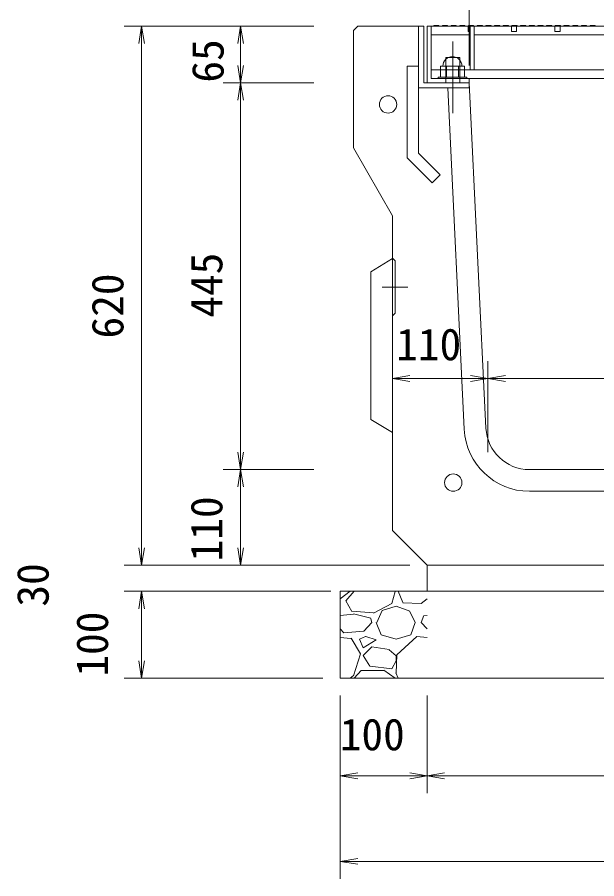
# Model space of a CAD drawing. Units: millimetres, scale not verified. Extents: x 0 to 84100, y 0 to 59400.
# Drawn here: x 13721 to 17058, y 29302 to 34257 of the extents above; entities that cross this region are included whole.
import ezdxf
from ezdxf.enums import TextEntityAlignment as Align

# ---------------------------------------------------------------- set-up
doc = ezdxf.new("R2010")
doc.units = ezdxf.units.MM
doc.header["$LTSCALE"] = 100
for name, color, linetype, lineweight in [('D-STR-DIM（寸法）', 7, 'Continuous', 18), ('D-STR-STR1（構造物）', 7, 'Continuous', 18), ('D-STR-STRn（構造物）', 7, 'Continuous', 18), ('D-STR（構造物外形線）', 1, 'Continuous', 18)]:
    doc.layers.add(name, color=color, linetype=linetype, lineweight=lineweight)
doc.styles.add('ＭＳ ゴシック', font='')
doc.styles.get('ＭＳ ゴシック').set_extended_font_data('MS Gothic')

msp = doc.modelspace()

# ---------------------------------------------------------------- linework, layer by layer
at = {"layer": 'D-STR-DIM（寸法）'}
for p, q in [((16323.9, 33980.7), (16323.9, 34769.7)), ((15428, 34205.7), (14337.8, 34205.7)), ((14421.2, 34105.7), (14437.8, 34205.7)), ((14437.8, 34205.7), (14454.5, 34105.7)), ((14437.8, 34205.7), (14437.8, 34105.7)), ((15428, 34205.7), (14907.5, 34205.7)), ((14990.8, 34105.7), (15007.5, 34205.7)), ((15007.5, 34205.7), (15024.1, 34105.7)), ((15007.5, 34205.7), (15007.5, 34105.7)), ((14437.8, 31205.7), (14437.8, 34105.7)), ((15007.5, 34105.7), (15007.5, 33980.7)), ((15007.5, 33880.7), (14990.8, 33980.7)), ((15024.1, 33980.7), (15007.5, 33880.7)), ((15007.5, 33880.7), (15007.5, 33980.7)), ((15428, 33880.7), (14907.5, 33880.7)), ((15428, 33880.7), (14907.5, 33880.7)), ((14990.8, 33780.7), (15007.5, 33880.7)), ((15007.5, 33880.7), (15024.1, 33780.7)), ((15007.5, 33880.7), (15007.5, 33780.7)), ((15007.5, 31755.7), (15007.5, 33780.7)), ((15881.4, 31405.7), (15881.4, 32279.6)), ((16431.4, 31755.7), (16431.4, 32279.6)), ((16431.4, 31755.7), (16431.4, 32279.6)), ((15881.4, 32179.6), (15981.4, 32196.3)), ((15981.4, 32163), (15881.4, 32179.6)), ((15881.4, 32179.6), (15981.4, 32179.6)), ((15981.4, 32179.6), (16331.4, 32179.6)), ((16331.4, 32196.3), (16431.4, 32179.6)), ((16431.4, 32179.6), (16331.4, 32163)), ((16431.4, 32179.6), (16331.4, 32179.6)), ((16431.4, 32179.6), (16531.4, 32196.3)), ((16531.4, 32163), (16431.4, 32179.6)), ((16431.4, 32179.6), (16531.4, 32179.6)), ((16531.4, 32179.6), (18131.4, 32179.6)), ((15007.5, 31655.7), (14990.8, 31755.7)), ((15024.1, 31755.7), (15007.5, 31655.7)), ((15007.5, 31655.7), (15007.5, 31755.7)), ((15428, 31655.7), (14907.5, 31655.7)), ((15428, 31655.7), (14907.5, 31655.7)), ((14990.8, 31555.7), (15007.5, 31655.7)), ((15007.5, 31655.7), (15024.1, 31555.7)), ((15007.5, 31655.7), (15007.5, 31555.7)), ((15007.5, 31205.7), (15007.5, 31555.7)), ((14437.8, 31205.7), (14437.8, 31305.7)), ((14437.8, 31105.7), (14421.2, 31205.7)), ((14437.8, 31105.7), (14421.2, 31205.7)), ((14454.5, 31205.7), (14437.8, 31105.7)), ((14437.8, 31105.7), (14437.8, 31205.7)), ((14454.5, 31205.7), (14437.8, 31105.7)), ((14437.8, 31105.7), (14437.8, 31205.7)), ((15007.5, 31105.7), (14990.8, 31205.7)), ((15024.1, 31205.7), (15007.5, 31105.7)), ((15007.5, 31105.7), (15007.5, 31205.7)), ((15981.4, 31105.7), (14337.8, 31105.7)), ((15428, 31105.7), (14337.8, 31105.7)), ((15428, 31105.7), (14907.5, 31105.7)), ((15481.4, 30955.7), (14337.8, 30955.7)), ((15526.4, 30955.7), (14337.8, 30955.7)), ((14421.2, 30855.7), (14437.8, 30955.7)), ((14421.2, 30855.7), (14437.8, 30955.7)), ((14437.8, 30955.7), (14454.5, 30855.7)), ((14437.8, 30955.7), (14437.8, 30855.7)), ((14437.8, 30955.7), (14454.5, 30855.7)), ((14437.8, 30955.7), (14437.8, 30855.7)), ((14437.8, 30855.7), (14437.8, 30755.7)), ((14437.8, 30855.7), (14437.8, 30555.7)), ((14437.8, 30455.7), (14421.2, 30555.7)), ((14454.5, 30555.7), (14437.8, 30455.7)), ((14437.8, 30455.7), (14437.8, 30555.7)), ((15481.4, 30455.7), (14337.8, 30455.7)), ((15581.4, 30355.7), (15581.4, 29302.2)), ((15581.4, 30355.7), (15581.4, 29794.5)), ((16081.4, 30355.7), (16081.4, 29794.5)), ((16081.4, 30355.7), (16081.4, 29794.5)), ((15581.4, 29894.5), (15681.4, 29911.2)), ((15681.4, 29877.9), (15581.4, 29894.5)), ((15581.4, 29894.5), (15681.4, 29894.5)), ((15981.4, 29894.5), (15681.4, 29894.5)), ((15981.4, 29911.2), (16081.4, 29894.5)), ((16081.4, 29894.5), (15981.4, 29877.9)), ((16081.4, 29894.5), (15981.4, 29894.5)), ((16081.4, 29894.5), (16181.4, 29911.2)), ((16181.4, 29877.9), (16081.4, 29894.5)), ((16081.4, 29894.5), (16181.4, 29894.5)), ((18481.4, 29894.5), (16181.4, 29894.5)), ((15581.4, 29402.2), (15681.4, 29418.8)), ((15681.4, 29385.5), (15581.4, 29402.2)), ((15581.4, 29402.2), (15681.4, 29402.2)), ((18981.4, 29402.2), (15681.4, 29402.2))]:
    msp.add_line(p, q, dxfattribs=at)
at = {"layer": 'D-STR-STR1（構造物）'}
for p, q in [((16103.9, 34205.7), (16081.4, 34205.7)), ((16081.4, 34205.7), (16081.4, 33880.7)), ((16103.9, 33955.7), (16103.9, 34205.7)), ((16103.9, 34205.7), (16103.9, 33905.7)), ((16103.9, 34205.7), (16328.9, 34205.7)), ((16118.9, 34209.2), (16118.9, 34205.7)), ((16148.9, 34209.2), (16118.9, 34209.2)), ((16148.9, 34205.7), (16148.9, 34209.2)), ((16168.9, 34209.2), (16168.9, 34205.7)), ((16198.9, 34209.2), (16168.9, 34209.2)), ((16198.9, 34205.7), (16198.9, 34209.2)), ((16218.9, 34209.2), (16218.9, 34205.7)), ((16248.9, 34209.2), (16218.9, 34209.2)), ((16248.9, 34205.7), (16248.9, 34209.2)), ((16268.9, 34209.2), (16268.9, 34205.7)), ((16298.9, 34209.2), (16268.9, 34209.2)), ((16298.9, 34205.7), (16298.9, 34209.2)), ((16316.4, 34175.7), (16316.4, 34205.7)), ((16316.4, 34205.7), (16328.9, 34205.7)), ((16318.9, 34209.2), (16318.9, 34205.7)), ((16348.9, 34209.2), (16318.9, 34209.2)), ((16328.9, 34205.7), (16328.9, 33955.7)), ((16351.4, 34205.7), (16328.9, 34205.7)), ((16328.9, 34205.7), (16328.9, 33955.7)), ((16328.9, 34205.7), (16346.4, 34205.7)), ((16328.9, 34205.7), (16351.4, 34205.7)), ((16348.9, 34205.7), (16348.9, 34209.2)), ((16351.4, 34205.7), (16351.4, 33955.7)), ((16351.4, 33955.7), (16351.4, 34205.7)), ((16351.4, 34205.7), (18311.4, 34205.7)), ((16368.9, 34209.2), (16368.9, 34205.7)), ((16398.9, 34209.2), (16368.9, 34209.2)), ((16398.9, 34205.7), (16398.9, 34209.2)), ((16418.9, 34209.2), (16418.9, 34205.7)), ((16448.9, 34209.2), (16418.9, 34209.2)), ((16448.9, 34205.7), (16448.9, 34209.2)), ((16468.9, 34209.2), (16468.9, 34205.7)), ((16498.9, 34209.2), (16468.9, 34209.2)), ((16498.9, 34205.7), (16498.9, 34209.2)), ((16518.9, 34209.2), (16518.9, 34205.7)), ((16548.9, 34209.2), (16518.9, 34209.2)), ((16548.9, 34205.7), (16548.9, 34209.2)), ((16566.4, 34175.7), (16566.4, 34205.7)), ((16566.4, 34205.7), (16596.4, 34205.7)), ((16568.9, 34209.2), (16568.9, 34205.7)), ((16598.9, 34209.2), (16568.9, 34209.2)), ((16596.4, 34205.7), (16596.4, 34175.7)), ((16598.9, 34205.7), (16598.9, 34209.2)), ((16618.9, 34209.2), (16618.9, 34205.7)), ((16648.9, 34209.2), (16618.9, 34209.2)), ((16648.9, 34205.7), (16648.9, 34209.2)), ((16668.9, 34209.2), (16668.9, 34205.7)), ((16698.9, 34209.2), (16668.9, 34209.2)), ((16698.9, 34205.7), (16698.9, 34209.2)), ((16718.9, 34209.2), (16718.9, 34205.7)), ((16748.9, 34209.2), (16718.9, 34209.2)), ((16748.9, 34205.7), (16748.9, 34209.2)), ((16768.9, 34209.2), (16768.9, 34205.7)), ((16798.9, 34209.2), (16768.9, 34209.2)), ((16798.9, 34205.7), (16798.9, 34209.2)), ((16816.4, 34175.7), (16816.4, 34205.7)), ((16816.4, 34205.7), (16846.4, 34205.7)), ((16818.9, 34209.2), (16818.9, 34205.7)), ((16848.9, 34209.2), (16818.9, 34209.2)), ((16846.4, 34205.7), (16846.4, 34175.7)), ((16848.9, 34205.7), (16848.9, 34209.2)), ((16868.9, 34209.2), (16868.9, 34205.7)), ((16898.9, 34209.2), (16868.9, 34209.2)), ((16898.9, 34205.7), (16898.9, 34209.2)), ((16918.9, 34209.2), (16918.9, 34205.7)), ((16948.9, 34209.2), (16918.9, 34209.2)), ((16948.9, 34205.7), (16948.9, 34209.2)), ((16968.9, 34209.2), (16968.9, 34205.7)), ((16998.9, 34209.2), (16968.9, 34209.2)), ((16998.9, 34205.7), (16998.9, 34209.2)), ((17018.9, 34209.2), (17018.9, 34205.7)), ((17048.9, 34209.2), (17018.9, 34209.2)), ((17048.9, 34205.7), (17048.9, 34209.2)), ((16103.9, 34155.7), (16328.9, 34155.7)), ((16328.9, 34175.7), (16316.4, 34175.7)), ((16351.4, 34155.7), (18311.4, 34155.7)), ((16596.4, 34175.7), (16566.4, 34175.7)), ((16846.4, 34175.7), (16816.4, 34175.7)), ((16228.9, 34118.4), (16228.9, 33705.7)), ((16103.9, 33955.7), (16328.9, 33955.7)), ((16295.7, 33975.7), (16157.1, 33975.7)), ((16157.1, 33975.7), (16157.1, 33913.2)), ((16191.8, 33913.2), (16191.8, 33975.7)), ((16261.1, 33913.2), (16261.1, 33975.7)), ((16295.7, 33913.2), (16295.7, 33975.7)), ((16328.9, 33955.7), (16351.4, 33955.7)), ((16328.9, 33955.7), (16351.4, 33955.7)), ((16351.4, 33955.7), (18311.4, 33955.7)), ((16081.4, 33905.7), (16081.4, 33880.7)), ((16103.9, 33905.7), (18558.9, 33905.7)), ((16308.9, 33913.2), (16143.9, 33913.2)), ((16143.9, 33913.2), (16143.9, 33905.7)), ((16143.9, 33905.7), (16226.4, 33905.7)), ((16157.1, 33913.2), (16295.7, 33913.2)), ((16226.4, 33905.7), (16308.9, 33905.7)), ((16308.9, 33905.7), (16308.9, 33913.2)), ((16323.9, 33880.7), (16323.9, 33905.7)), ((16081.4, 33880.7), (16323.9, 33880.7)), ((15881.4, 32871.7), (15897.4, 32855.7)), ((15881.4, 32871.7), (15897.4, 32855.7)), ((15897.4, 32855.7), (15897.4, 32555.7)), ((15897.4, 32855.7), (15897.4, 32555.7)), ((15822.6, 32705.7), (15970.2, 32705.7)), ((15897.4, 32555.7), (15881.4, 32539.7)), ((15897.4, 32555.7), (15881.4, 32539.7))]:
    msp.add_line(p, q, dxfattribs=at)
msp.add_arc((16226.4, 33975.7), 55, 0, 180, dxfattribs=at)
at = {"layer": 'D-STR-STRn（構造物）'}
for p, q in [((16081.4, 31105.7), (16081.4, 30955.7)), ((16081.4, 30955.7), (15581.4, 30955.7)), ((15581.4, 30955.7), (15581.4, 30455.7)), ((15581.4, 30912.2), (15637.7, 30955.7)), ((15612.3, 30900.5), (15662, 30955.7)), ((15897.5, 30955.4), (15877.5, 30885.4)), ((15914.5, 30955.7), (15941.5, 30891.6)), ((19081.4, 30955.7), (16081.4, 30955.7)), ((15648.3, 30840.2), (15613.3, 30900.2)), ((15877.5, 30885.1), (15772.5, 30830.1)), ((15942, 30890.2), (16047, 30885.2)), ((16047.3, 30885.8), (16081.4, 30912.2)), ((15657.7, 30824.9), (15581.4, 30816.9)), ((15772, 30831.5), (15647, 30841.5)), ((15757.1, 30800.7), (15657.1, 30825.7)), ((15792.2, 30775.4), (15822.2, 30845.4)), ((15822.3, 30845.4), (15902.3, 30870.4)), ((15902.1, 30870.4), (15982.1, 30840.4)), ((15982.4, 30840.3), (16012.4, 30775.3)), ((15762.3, 30775.5), (15717.3, 30725.5)), ((15762.3, 30775.1), (15757.3, 30800.1)), ((15786.8, 30775.6), (15816.8, 30705.6)), ((15987.1, 30705.7), (16012.1, 30775.7)), ((16081.4, 30739.7), (16047.1, 30777.1)), ((16047.2, 30775.6), (16062.2, 30815.6)), ((16081.4, 30816.9), (16062.7, 30814.9)), ((15602.1, 30717.1), (15581.4, 30739.7)), ((15716.9, 30725.8), (15601.9, 30715.8)), ((15642.4, 30685), (15581.4, 30690)), ((15698.4, 30595.8), (15643.4, 30685.8)), ((15692.1, 30680.5), (15712.1, 30630.5)), ((15727.2, 30695.3), (15692.2, 30680.3)), ((15712.1, 30630.6), (15787.1, 30675.6)), ((15787.4, 30675.6), (15727.4, 30695.6)), ((15816.9, 30705.1), (15901.9, 30680.1)), ((15902.6, 30680.2), (15987.6, 30705.2)), ((16022.4, 30695.4), (15907.4, 30590.4)), ((16081.4, 30690), (16022.4, 30695)), ((15762.3, 30635.5), (15712.3, 30585.5)), ((15862.9, 30620.7), (15762.9, 30635.7)), ((15657.3, 30470.3), (15697.3, 30595.3)), ((15712.1, 30585.6), (15752.1, 30525.6)), ((15903.3, 30584.4), (15863.3, 30619.4)), ((15907.1, 30590.7), (15902.1, 30485.7)), ((15902.3, 30555.5), (15902.3, 30585.5)), ((15752.4, 30525.2), (15877.4, 30510.2)), ((15877.4, 30510.5), (15902.4, 30555.5)), ((15662, 30455.7), (15702.3, 30500.5)), ((15702.3, 30500.5), (15832.3, 30500.5)), ((15832.1, 30501.6), (15897.1, 30456.6)), ((15901.5, 30486.6), (15914.5, 30455.7)), ((15581.4, 30455.7), (19081.4, 30455.7)), ((15637.7, 30455.7), (15657.3, 30470.8))]:
    msp.add_line(p, q, dxfattribs=at)
at = {"layer": 'D-STR（構造物外形線）'}
for p, q in [((15681.4, 34205.7), (15656.4, 34180.7)), ((16061.4, 34205.7), (15681.4, 34205.7)), ((16031.4, 34205.7), (16031.4, 33475.7)), ((16061.4, 34205.7), (16061.4, 33880.7)), ((16061.4, 34205.7), (16061.4, 33880.7)), ((16061.4, 34205.7), (16061.4, 33880.7)), ((16061.4, 34205.7), (16061.4, 33880.7)), ((15656.4, 34180.7), (15656.4, 33505.7)), ((16188.9, 34025.7), (16268.9, 34025.7)), ((16188.9, 34025.7), (16188.9, 33880.7)), ((16268.9, 34025.7), (16268.9, 33880.7)), ((15966.4, 33975.7), (15966.4, 33448.8)), ((16031.4, 33975.7), (15966.4, 33975.7)), ((16323.9, 33850.7), (16031.4, 33850.7)), ((16323.9, 33880.7), (16061.4, 33880.7)), ((16295.1, 31887.6), (16200.2, 33850.7)), ((16419.9, 31893.6), (16323.9, 33880.7)), ((16323.9, 33850.7), (16323.9, 33880.7)), ((15656.4, 33505.7), (15881.4, 33116)), ((15966.4, 33448.8), (16110.5, 33304.7)), ((16031.4, 33475.7), (16156.4, 33350.7)), ((16156.4, 33350.7), (16110.5, 33304.7)), ((15881.4, 33116), (15881.4, 31305.7)), ((15881.4, 32869), (15756.4, 32794)), ((15756.4, 31944), (15756.4, 32794)), ((15756.4, 31944), (15881.4, 31869)), ((17331.4, 31655.7), (16669.6, 31655.7)), ((17331.4, 31530.7), (16669.6, 31530.7)), ((15881.4, 31305.7), (16081.4, 31105.7)), ((17331.4, 31105.7), (16081.4, 31105.7))]:
    msp.add_line(p, q, dxfattribs=at)
for centre in [(15856.4, 33755.7), (16231.4, 31580.7)]:
    msp.add_circle(centre, 50, dxfattribs=at)
for radius in [375, 375, 250, 250]:
    msp.add_arc((16669.6, 31905.7), radius, 182.7661, 270, dxfattribs=at)

# ---------------------------------------------------------------- texts
at = {"layer": 'D-STR-DIM（寸法）', "style": 'ＭＳ ゴシック'}
for s, p in [('65', (14964.6, 33881.4)), ('445', (14957.5, 32529)), ('620', (14387.8, 32409.5)), ('110', (14957.5, 31127.5)), ('30', (13957.5, 30867.6)), ('100', (14299.4, 30464.8))]:
    msp.add_text(s, height=183.3, rotation=90, dxfattribs=at).set_placement(p, align=Align.BOTTOM_LEFT)
for s, p in [('110', (15903.2, 32229.6)), ('100', (15578.2, 29986))]:
    msp.add_text(s, height=183.3, dxfattribs=at).set_placement(p, align=Align.BOTTOM_LEFT)

doc.saveas('drawing.dxf')
